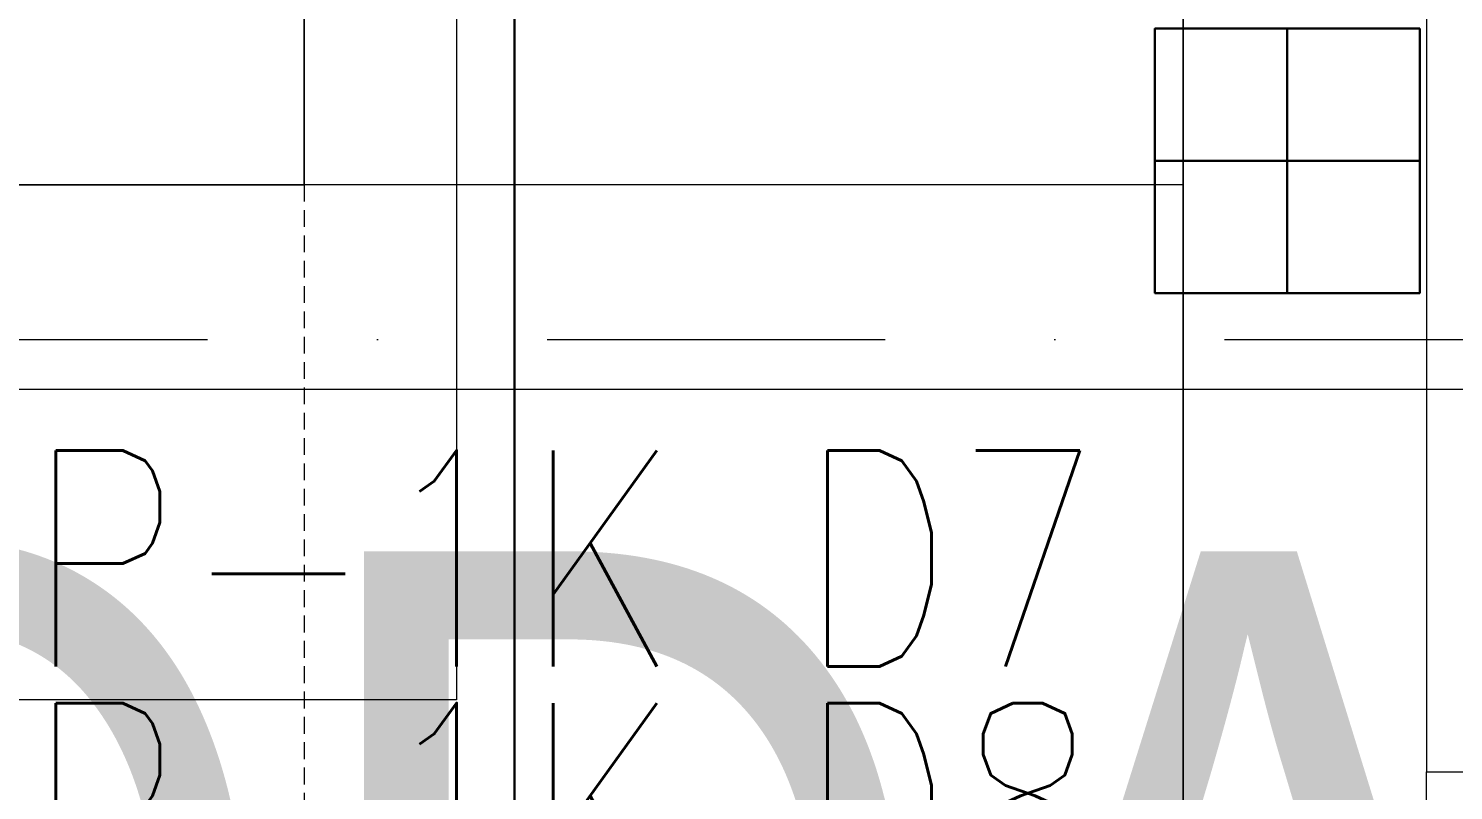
# Model space of a CAD drawing. Extents: x -9059 to 11889, y -1514 to 6575.
# Drawn here: x 9728.7 to 9834.1, y 2532.5 to 2588.9 of the extents above; entities that cross this region are included whole.
import ezdxf
from ezdxf.enums import TextEntityAlignment as Align

# ---------------------------------------------------------------- set-up
doc = ezdxf.new("R2010")
doc.units = 0
doc.header["$LTSCALE"] = 25
doc.header["$MEASUREMENT"] = 0
for name, pattern in [('DASHDOT', [1, 0.5, -0.25, 0, -0.25]), ('DOT2', [0.125, 0, -0.125]), ('HIDDEN', [0.375, 0.25, -0.125])]:
    doc.linetypes.add(name, pattern=pattern)
doc.layers.get('0').update_dxf_attribs({"color": 9, "lineweight": 9})
for name, color, linetype, lineweight in [('05', 9, 'Continuous', 9), ('06D', 9, 'Continuous', 9), ('11', 9, 'Continuous', 9), ('14', 9, 'Continuous', 9), ('20', 9, 'DOT2', 9), ('21_mahal200', 9, 'Continuous', 9), ('21_mahal200 @ 20', 9, 'Continuous', 9), ('24', 9, 'DASHDOT', 9), ('40A', 9, 'Continuous', 9), ('DATA TAVAN', 160, 'Continuous', 30), ('E-DUVARA MONTE PRİZ KUTUSU', 7, 'Continuous', 30), ('E-YAZI', 7, 'Continuous', 30)]:
    doc.layers.add(name, color=color, linetype=linetype, lineweight=lineweight)
doc.styles.add('Arial', font='arial.ttf', dxfattribs={"height": 2.5})
doc.styles.add('E-YAZI', font='txttw.shx')
doc.styles.add('MuuM_TEXT-STANDART', font='ARIALN.TTF')

# ---------------------------------------------------------------- blocks, each defined once
blk = doc.blocks.new('0a_roomno2')
blk.add_lwpolyline([(30, -16), (0, -16), (0, 0), (30, 0)], close=True)
blk.add_lwpolyline([(0, 0), (30, 0)])
at = {"layer": '40A'}
blk.add_lwpolyline([(0, 0), (30, 0)], dxfattribs=at)
at = {"style": 'Arial'}
blk.add_attdef('ODANO', (0, 1.505), '', height=3, dxfattribs=at)
blk.add_attdef('MEKANADI', text='', height=3, dxfattribs=at).set_placement((0.525, -4.75), align=Align.BOTTOM_LEFT)
at = {"style": 'MuuM_TEXT-STANDART', "width": 0.6}
for tag, p in [('YER01', (15, -7)), ('TAVAN01', (20.625, -7)), ('DUVAR01', (26.25, -7)), ('YER02', (15, -10.375)), ('TAVAN02', (20.625, -10.375)), ('DUVAR02', (26.25, -10.375)), ('YER03', (15, -13.75)), ('TAVAN03', (20.625, -13.75)), ('DUVAR03', (26.25, -13.75))]:
    blk.add_attdef(tag, text='', height=2.25, dxfattribs=at).set_placement(p, align=Align.MIDDLE_CENTER)
at = {"style": 'MuuM_TEXT-STANDART'}
blk.add_attdef('M2', text='', height=2.25, dxfattribs=at).set_placement((1.3231, -7.8046), align=Align.MIDDLE_LEFT)
at = {"style": 'MuuM_TEXT-STANDART', "width": 0.6}
blk.add_attdef('TEMIZTAVANYUKSEKLIGI', text='', height=2.25, dxfattribs=at).set_placement((2.7, -13.1619), align=Align.MIDDLE_LEFT)
blk = doc.blocks.new('*U1287')
at = {"layer": '21_mahal200 @ 20', "xscale": 20, "yscale": 20, "zscale": 20}
blk.add_blockref('0a_roomno2', (9160.34, 2859.21), dxfattribs=at)
blk = doc.blocks.new('p-porsche_mobilya')
for points in [[(0, 0), (0, 140), (65, 140), (65, 95)], [(0, 95), (235, 95), (235, 0), (0, 0)]]:
    blk.add_lwpolyline(points)
blk.add_lwpolyline([(65, 95), (65, 140), (0, 140), (0, 0), (235, 0), (235, 95)], close=True)
at = {"layer": '20', "linetype": 'HIDDEN', "ltscale": 0.2}
blk.add_lwpolyline([(65, 95), (65, 0), (65, 0)], dxfattribs=at)
blk = doc.blocks.new('*U1299')
at = {"layer": '21_mahal200 @ 20'}
ref = blk.add_blockref('0a_roomno2', (9365, 2562.2), dxfattribs=dict(at, xscale=20, yscale=20, zscale=20))
ref.add_attrib('MEKANADI', 'SAT.MÜD.ODASI', dxfattribs={"layer": '0', "height": 60, "style": 'Arial', "width": 0.8}).set_placement((9375.5, 2472.2), align=Align.BOTTOM_LEFT)
blk = doc.blocks.new('P-DOG-PORSCHE')
at = {"layer": '06D'}
blk.add_lwpolyline([(-118, -20), (-2, -20)], dxfattribs=at)
at = {"layer": '14'}
blk.add_lwpolyline([(-2, -20), (-2, -2)], dxfattribs=at)
blk = doc.blocks.new('10_DUVARA MONTE PRİZ KUTUSU')
at = {"layer": 'E-DUVARA MONTE PRİZ KUTUSU', "color": 4}
for p, q in [((0, 24.48), (0, -24.48)), ((24.48, 0), (-24.48, 0))]:
    blk.add_line(p, q, dxfattribs=at)
blk.add_lwpolyline([(-24.48, -24.48), (24.48, -24.48), (24.48, 24.48), (-24.48, 24.48)], close=True, dxfattribs=at)

msp = doc.modelspace()

# ---------------------------------------------------------------- linework, layer by layer
at = {"layer": '11'}
msp.add_lwpolyline([(9831.56, 2565.87), (9834.06, 2565.87)], dxfattribs=at)
at = {"layer": '14'}
msp.add_lwpolyline([(9832.06, 2777.87), (9832.06, 2533.87)], dxfattribs=at)
at = {"layer": '24', "ltscale": 2}
msp.add_lwpolyline([(7011.53, 2565.87), (10534.06, 2565.87)], dxfattribs=at)
at = {"layer": 'DATA TAVAN'}
msp.add_line((9764.62, 3669.43), (9764.62, 2366.49), dxfattribs=at)

# ---------------------------------------------------------------- block references
at = {"xscale": -1, "rotation": 270}
msp.add_blockref('P-DOG-PORSCHE', (9852.06, 2535.87), dxfattribs=at)
at = {"layer": '05', "transparency": 33554610, "xscale": -1}
msp.add_blockref('p-porsche_mobilya', (9814.06, 2482.33), dxfattribs=at)
at = {"layer": '21_mahal200', "color": 6}
for name in ['*U1287', '*U1299']:
    msp.add_blockref(name, (0, 0), dxfattribs=at)
at = {"layer": 'E-DUVARA MONTE PRİZ KUTUSU', "color": 3, "xscale": 0.4, "yscale": 0.4, "zscale": 0.4, "rotation": 180}
msp.add_blockref('10_DUVARA MONTE PRİZ KUTUSU', (9821.77, 2579.1), dxfattribs=at)

# ---------------------------------------------------------------- texts
at = {"layer": 'E-YAZI', "color": 6, "style": 'E-YAZI', "width": 0.8}
for s, p in [('P-1K D7', (9728.52, 2541.67)), ('P-1K D8', (9728.52, 2522.97))]:
    msp.add_text(s, height=16, dxfattribs=at).set_placement(p)

doc.saveas('drawing.dxf')
